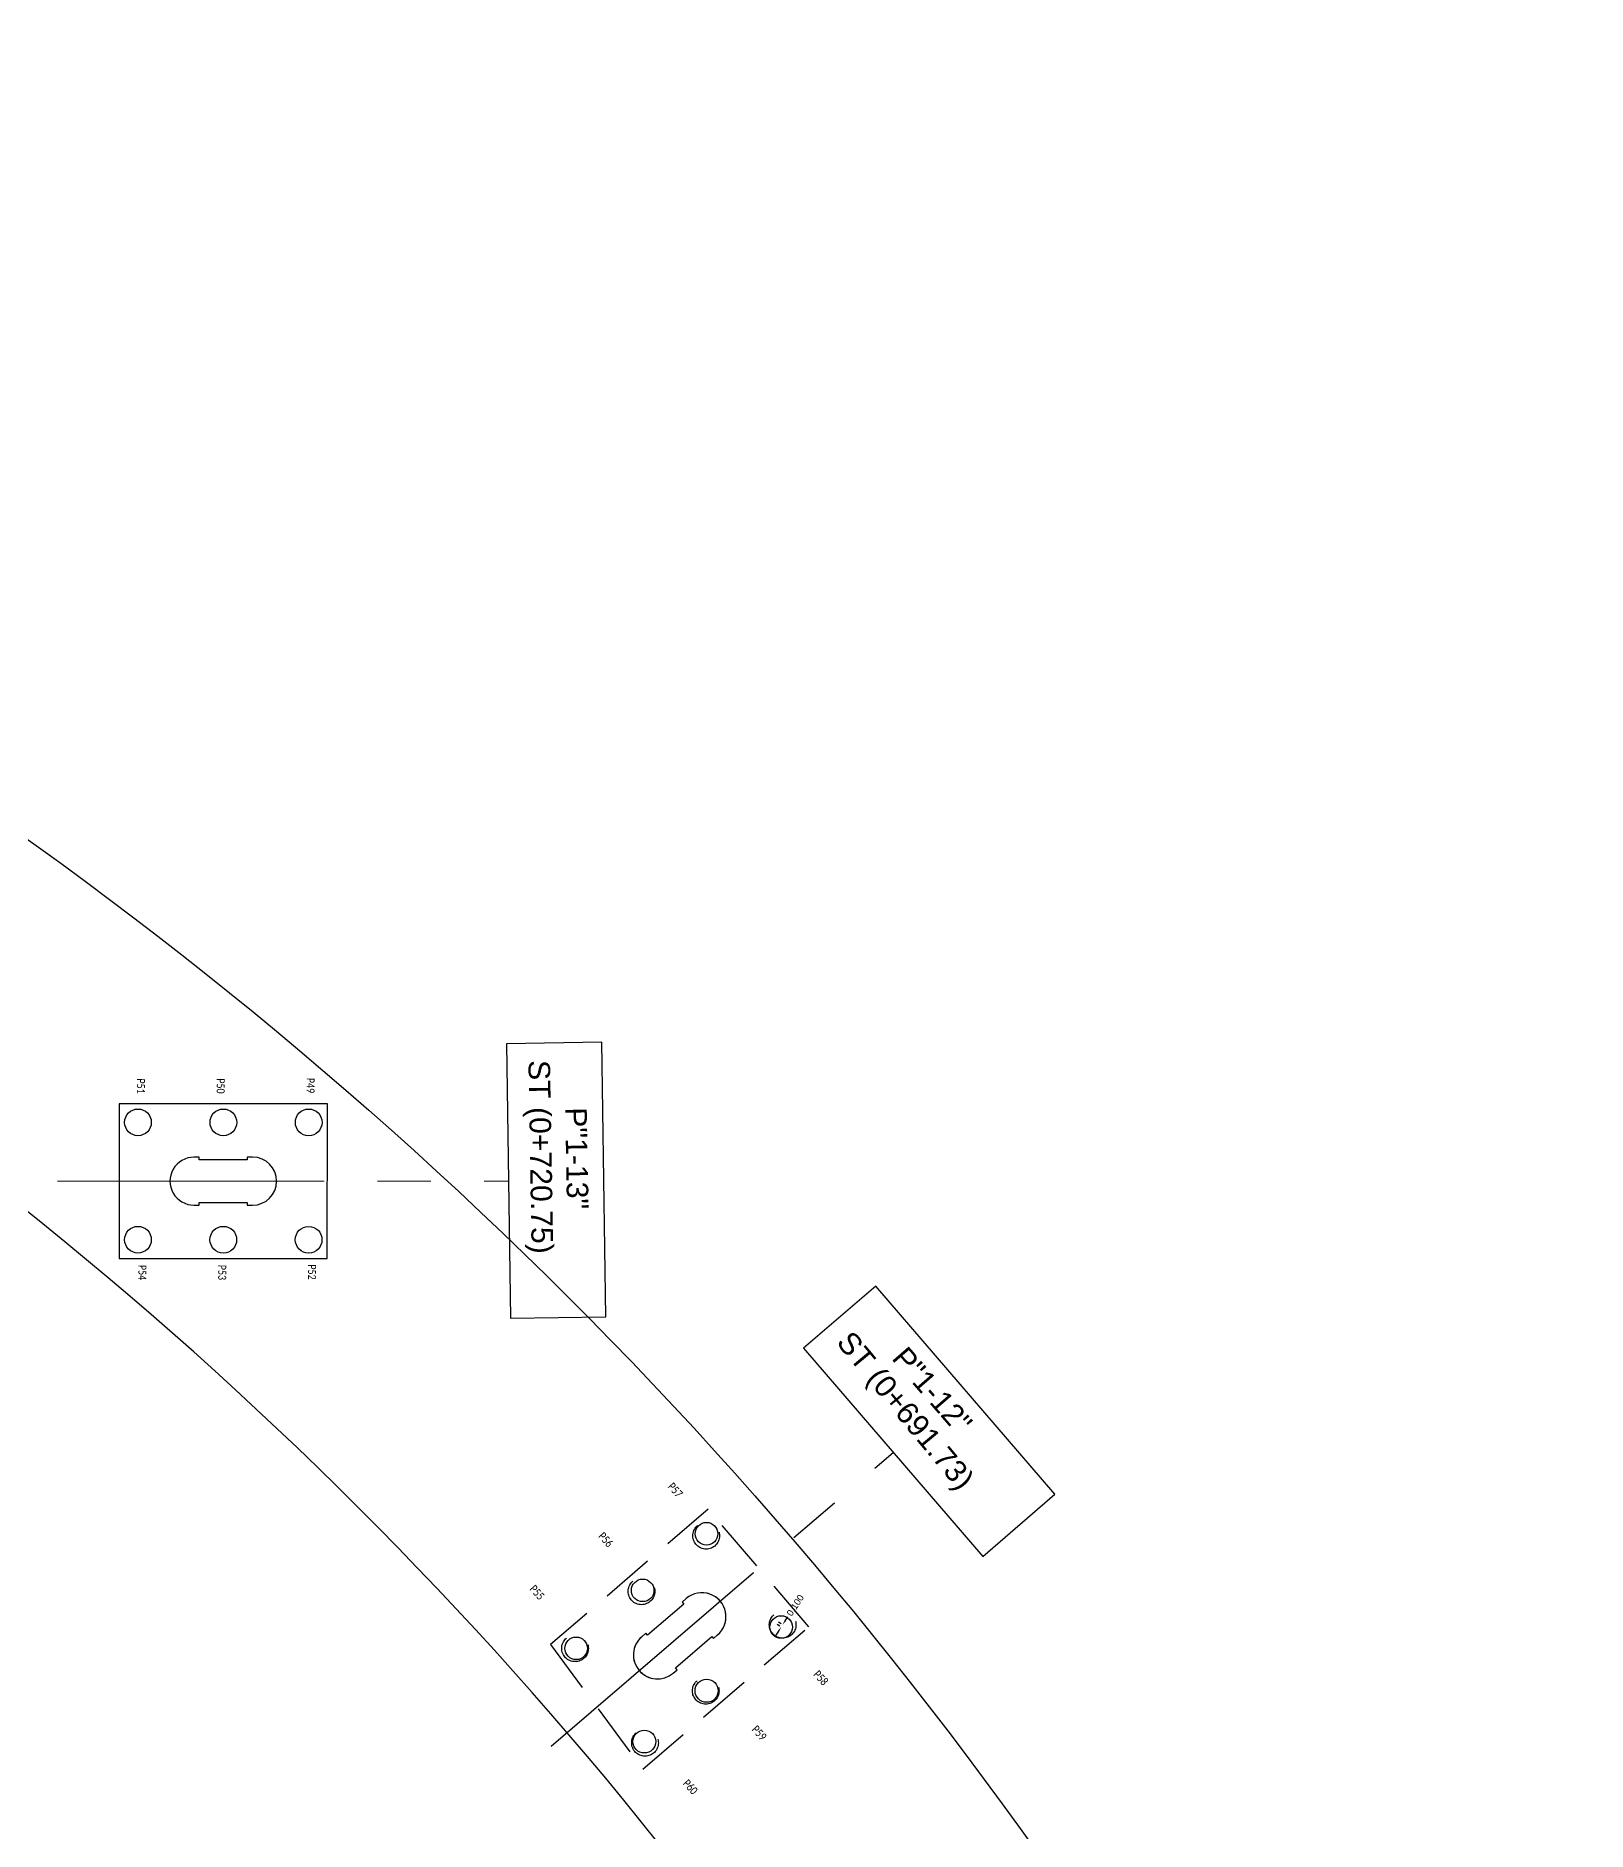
# Model space of a CAD drawing. Header units: metres. Extents: x 205641 to 207475, y 3634803 to 3635391.
# Drawn here: x 205946.5 to 206004.7, y 3635280 to 3635347.3 of the extents above; entities that cross this region are included whole.
import ezdxf

# ---------------------------------------------------------------- set-up
doc = ezdxf.new("R2010")
doc.units = ezdxf.units.M
doc.header["$LTSCALE"] = 8
doc.header["$PDMODE"] = 3
doc.header["$PDSIZE"] = 1
doc.linetypes.add('CENTER', pattern=[2, 1.25, -0.25, 0.25, -0.25])
doc.linetypes.add('DASHED2', pattern=[0.375, 0.25, -0.125])
for name, color, linetype in [('New Jersey', 220, 'Continuous'), ('P-ID', 4, 'Continuous'), ('WES-AXES', 9, 'CENTER'), ('WES-CONCRETE', 3, 'Continuous'), ('WES-PILES', 2, 'Continuous'), ('WES-TEXT', 255, 'Continuous')]:
    doc.layers.add(name, color=color, linetype=linetype)
doc.styles.add('Arial', font='arial.ttf')
doc.styles.add('T25-100', font='calibri.ttf', dxfattribs={"width": 0.8, "height": 250})
doc.dimstyles.get("Standard").update_dxf_attribs({"dimtxt": 0.25, "dimasz": 0.18, "dimexe": 0.18, "dimexo": 0.0625, "dimgap": 0.09, "dimtad": 0, "dimdec": 3, "dimzin": 0, "dimdsep": 46, "dimtxsty": 'Arial', "dimcen": 0.09, "dimclrd": 5, "dimclre": 5, "dimclrt": 1, "dimadec": 0, "dimazin": 0, "dimtfac": 1, "dimtdec": 3, "dimtofl": 0, "dimtmove": 0, "dimatfit": 3, "dimfxl": 1, "dimtfillclr": 5, "dimtolj": 1, "dimtzin": 0, "dimarcsym": 0})

# ---------------------------------------------------------------- blocks, each defined once
blk = doc.blocks.new('*D143')
at = {"layer": 'Defpoints', "color": 0, "transparency": 16777216}
for p in [(205974.454, 3635287.681, 14.293), (205974.508, 3635287.765), (205974.508, 3635287.765)]:
    blk.add_point(p, dxfattribs=at)
at = {"layer": 'P-ID', "color": 5, "lineweight": -2, "transparency": 16777216}
for p, q in [((205974.401, 3635287.715), (205974.303, 3635287.779)), ((205974.455, 3635287.799), (205974.357, 3635287.863)), ((205974.606, 3635287.916), (205974.704, 3635288.067)), ((205974.356, 3635287.53), (205974.258, 3635287.379))]:
    blk.add_line(p, q, dxfattribs=at)
at = {"layer": 'P-ID', "color": 5, "transparency": 16777216}
for points in [[(205974.33, 3635287.547), (205974.381, 3635287.514), (205974.454, 3635287.681)], [(205974.581, 3635287.932), (205974.631, 3635287.9), (205974.508, 3635287.765)]]:
    blk.add_solid(points, dxfattribs=at)
at = {"layer": 'P-ID', "color": 1, "transparency": 16777216, "insert": (205974.982, 3635288.496), "char_height": 0.25, "attachment_point": 5, "rotation": 57.03674, "style": 'Arial'}
blk.add_mtext('\\A1;0.100', dxfattribs=at)

msp = doc.modelspace()

# ---------------------------------------------------------------- linework, layer by layer
at = {"layer": 'New Jersey'}
for points in [[(205641.4323, 3635261.8664, 0.0679178), (205763.0047, 3635320.4768, -0.4882997), (206004.6708, 3635239.4157)], [(205994.1636, 3635235.7146, 0.4882997), (205769.1548, 3635311.1883, -0.0679178), (205644.8688, 3635251.2698, -0.0679178)]]:
    msp.add_lwpolyline(points, format="xyb", dxfattribs=at)
at = {"layer": 'P-ID'}
for centre, radius in [((205971.6539, 3635291.1791, 14.324), 0.4249), ((205969.26, 3635289.0555, 14.35), 0.423), ((205974.4535, 3635287.6813, 14.293), 0.423), ((205966.7632, 3635286.8817, 14.321), 0.4234), ((205971.658, 3635285.2913, 14.332), 0.433), ((205969.3212, 3635283.3862, 14.322), 0.4281)]:
    msp.add_circle(centre, radius, dxfattribs=at)
at = {"layer": 'WES-AXES', "color": 1, "linetype": 'CENTER', "lineweight": 0, "transparency": 33554585}
for p, q in [((205947.3146, 3635304.4042), (205964.2277, 3635304.4012)), ((205947.3146, 3635304.4042), (205964.2277, 3635304.4012)), ((205947.3146, 3635304.4042), (205964.2277, 3635304.4012)), ((205965.8232, 3635283.2185), (205978.6535, 3635294.2311)), ((205965.8232, 3635283.2185), (205978.6535, 3635294.2311)), ((205965.8232, 3635283.2185), (205978.6535, 3635294.2311))]:
    msp.add_line(p, q, dxfattribs=at)
at = {"layer": 'WES-AXES', "linetype": 'CENTER'}
msp.add_line((205965.8232, 3635283.2185), (205978.6535, 3635294.2311), dxfattribs=at)
at = {"layer": 'WES-CONCRETE'}
msp.add_lwpolyline([(205949.637, 3635307.304), (205949.636, 3635301.504), (205957.436, 3635301.502), (205957.437, 3635307.302)], close=True, dxfattribs=at)
at = {"layer": 'WES-CONCRETE', "color": 3}
for points in [[(205952.4363, 3635303.4983), (205952.6363, 3635303.4982), (205952.6363, 3635303.5982), (205954.4363, 3635303.5979), (205954.4363, 3635303.4979), (205954.6363, 3635303.4979, 1), (205954.6366, 3635305.2979), (205954.4366, 3635305.2979), (205954.4366, 3635305.1979), (205952.6366, 3635305.1982), (205952.6366, 3635305.2982), (205952.4366, 3635305.2983, 1), (205952.4363, 3635303.4983)], [(205952.4363, 3635303.4983), (205952.6363, 3635303.4982), (205952.6363, 3635303.5982), (205954.4363, 3635303.5979), (205954.4363, 3635303.4979), (205954.6363, 3635303.4979, 1), (205954.6366, 3635305.2979), (205954.4366, 3635305.2979), (205954.4366, 3635305.1979), (205952.6366, 3635305.1982), (205952.6366, 3635305.2982), (205952.4366, 3635305.2983, 1), (205952.4363, 3635303.4983)], [(205952.4363, 3635303.4983), (205952.6363, 3635303.4982), (205952.6363, 3635303.5982), (205954.4363, 3635303.5979), (205954.4363, 3635303.4979), (205954.6363, 3635303.4979, 1), (205954.6366, 3635305.2979), (205954.4366, 3635305.2979), (205954.4366, 3635305.1979), (205952.6366, 3635305.1982), (205952.6366, 3635305.2982), (205952.4366, 3635305.2983, 1), (205952.4363, 3635303.4983)], [(205970.3982, 3635285.9506), (205970.5499, 3635286.0809), (205970.4848, 3635286.1567), (205971.8507, 3635287.3291), (205971.9158, 3635287.2532), (205972.0676, 3635287.3835, 1), (205970.8952, 3635288.7493), (205970.7434, 3635288.6191), (205970.8086, 3635288.5432), (205969.4427, 3635287.3708), (205969.3776, 3635287.4467), (205969.2258, 3635287.3165, 1), (205970.3982, 3635285.9506)], [(205970.3982, 3635285.9506), (205970.5499, 3635286.0809), (205970.4848, 3635286.1567), (205971.8507, 3635287.3291), (205971.9158, 3635287.2532), (205972.0676, 3635287.3835, 1), (205970.8952, 3635288.7493), (205970.7434, 3635288.6191), (205970.8086, 3635288.5432), (205969.4427, 3635287.3708), (205969.3776, 3635287.4467), (205969.2258, 3635287.3165, 1), (205970.3982, 3635285.9506)], [(205970.3982, 3635285.9506), (205970.5499, 3635286.0809), (205970.4848, 3635286.1567), (205971.8507, 3635287.3291), (205971.9158, 3635287.2532), (205972.0676, 3635287.3835, 1), (205970.8952, 3635288.7493), (205970.7434, 3635288.6191), (205970.8086, 3635288.5432), (205969.4427, 3635287.3708), (205969.3776, 3635287.4467), (205969.2258, 3635287.3165, 1), (205970.3982, 3635285.9506)]]:
    msp.add_lwpolyline(points, format="xyb", dxfattribs=at)
at = {"layer": 'WES-CONCRETE'}
msp.add_lwpolyline([(205970.3982, 3635285.9506), (205970.5499, 3635286.0809), (205970.4848, 3635286.1567), (205971.8507, 3635287.3291), (205971.9158, 3635287.2532), (205972.0676, 3635287.3835, 1), (205970.8952, 3635288.7493), (205970.7434, 3635288.6191), (205970.8086, 3635288.5432), (205969.4427, 3635287.3708), (205969.3776, 3635287.4467), (205969.2258, 3635287.3165, 1), (205970.3982, 3635285.9506)], format="xyb", dxfattribs=at)
at = {"layer": 'WES-CONCRETE', "linetype": 'DASHED2'}
msp.add_lwpolyline([(205970.3982, 3635285.9506), (205970.5499, 3635286.0809), (205970.4848, 3635286.1567), (205971.8507, 3635287.3291), (205971.9158, 3635287.2532), (205972.0676, 3635287.3835, 1), (205970.8952, 3635288.7493), (205970.7434, 3635288.6191), (205970.8086, 3635288.5432), (205969.4427, 3635287.3708), (205969.3776, 3635287.4467), (205969.2258, 3635287.3165, 1), (205970.3982, 3635285.9506)], format="xyb", dxfattribs=at)
at = {"layer": 'WES-CONCRETE', "color": 3, "linetype": 'DASHED2'}
msp.add_lwpolyline([(205970.3982, 3635285.9506), (205970.5499, 3635286.0809), (205970.4848, 3635286.1567), (205971.8507, 3635287.3291), (205971.9158, 3635287.2532), (205972.0676, 3635287.3835, 1), (205970.8952, 3635288.7493), (205970.7434, 3635288.6191), (205970.8086, 3635288.5432), (205969.4427, 3635287.3708), (205969.3776, 3635287.4467), (205969.2258, 3635287.3165, 1), (205970.3982, 3635285.9506)], format="xyb", dxfattribs=at)
at = {"layer": 'WES-PILES', "color": 4, "linetype": 'DASHED2', "transparency": 33554687}
msp.add_lwpolyline([(205971.7187, 3635292.1006), (205965.7999, 3635287.0203), (205969.2658, 3635282.3516), (205975.488, 3635287.6923), (205971.7187, 3635292.1006)], dxfattribs=at)
at = {"layer": 'WES-PILES', "transparency": 33554687}
for centre in [(205950.337, 3635306.6037), (205953.537, 3635306.6031), (205956.737, 3635306.6025), (205950.3362, 3635302.2037), (205953.5362, 3635302.2031), (205956.7362, 3635302.2025)]:
    msp.add_circle(centre, 0.5, dxfattribs=at)
at = {"layer": 'WES-PILES', "color": 1, "linetype": 'DASHED2', "transparency": 33554687}
for centre in [(205971.642, 3635291.1036), (205969.2138, 3635289.0194), (205974.5077, 3635287.7649), (205966.7249, 3635286.8831), (205971.6243, 3635285.2899), (205969.3478, 3635283.3359)]:
    msp.add_circle(centre, 0.5, dxfattribs=at)
at = {"layer": 'WES-TEXT', "linetype": 'ByBlock'}
for points in [[(205964.1512, 3635309.5468), (205964.3041, 3635299.2556), (205967.8776, 3635299.314), (205967.7247, 3635309.6052)], [(205964.1512, 3635309.5468), (205964.3041, 3635299.2556), (205967.8776, 3635299.314), (205967.7247, 3635309.6052)], [(205964.1512, 3635309.5468), (205964.3041, 3635299.2556), (205967.8776, 3635299.314), (205967.7247, 3635309.6052)], [(205975.2959, 3635298.131), (205982.0112, 3635290.3312), (205984.7161, 3635292.6671), (205978.0008, 3635300.4669)], [(205975.2959, 3635298.131), (205982.0112, 3635290.3312), (205984.7161, 3635292.6671), (205978.0008, 3635300.4669)], [(205975.2959, 3635298.131), (205982.0112, 3635290.3312), (205984.7161, 3635292.6671), (205978.0008, 3635300.4669)], [(205975.2959, 3635298.131), (205982.0112, 3635290.3312), (205984.7161, 3635292.6671), (205978.0008, 3635300.4669)]]:
    msp.add_lwpolyline(points, close=True, dxfattribs=at)

# ---------------------------------------------------------------- texts
at = {"layer": 'WES-TEXT', "color": 5, "style": 'Arial'}
for s, rotation, p in [('ST (0+720.75)', 270.984339, (205964.974, 3635308.9325, 29.5189)), ('ST (0+720.75)', 270.984339, (205964.974, 3635308.9325, 29.5189)), ('ST (0+720.75)', 270.984339, (205964.974, 3635308.9325, 29.5189)), (' P"1-13"', 271.03846, (205966.3472, 3635307.4747)), (' P"1-13"', 271.03846, (205966.3472, 3635307.4747)), (' P"1-13"', 271.03846, (205966.3472, 3635307.4747)), ('ST (0+691.73)', 309.680188, (205976.4921, 3635298.3378, 29.5189)), ('ST (0+691.73)', 309.680188, (205976.4921, 3635298.3378, 29.5189)), ('ST (0+691.73)', 309.680188, (205976.4921, 3635298.3378, 29.5189)), (' P"1-12"', 310.914282, (205978.3578, 3635297.9767)), (' P"1-12"', 310.914282, (205978.3578, 3635297.9767)), (' P"1-12"', 310.914282, (205978.3578, 3635297.9767))]:
    msp.add_text(s, height=0.81, rotation=rotation, dxfattribs=at).set_placement(p)
at = {"layer": 'WES-TEXT', "color": 6, "char_height": 0.3, "attachment_point": 1, "style": 'T25-100'}
for s, insert, rotation in [('P51', (205950.5998, 3635308.2488), 269.592423), ('P50', (205953.5918, 3635308.253), 269.592423), ('P49', (205956.9602, 3635308.2689), 269.592423), ('P54', (205950.6552, 3635301.2572), 269.592423), ('P53', (205953.6472, 3635301.2614), 269.592423), ('P52', (205957.0156, 3635301.2773), 269.592423), ('P57', (205970.4057, 3635293.1298), 311.809409), ('P56', (205967.799, 3635291.2704), 311.809409), ('P55', (205965.2235, 3635289.2925), 311.809409), ('P58', (205975.8624, 3635286.0871), 311.809409), ('P59', (205973.5521, 3635284.0232), 311.809409), ('P60', (205970.9709, 3635281.9995), 311.809409)]:
    msp.add_mtext_dynamic_manual_height_columns(s, width=3.558653, gutter_width=1250, heights=[0], dxfattribs=dict(at, insert=insert, rotation=rotation))

# ---------------------------------------------------------------- dimensions: what is measured, and where the dimension line sits
at = {"layer": 'P-ID'}
dim = msp.add_aligned_dim(p1=(205974.4535, 3635287.6813, 14.293), p2=(205974.5077, 3635287.7649), distance=0, dimstyle='Standard', dxfattribs=at)
dim.commit()
dim.dimension.update_dxf_attribs({"geometry": '*D143', "text_midpoint": (205974.9819, 3635288.496)})

doc.saveas('drawing.dxf')
